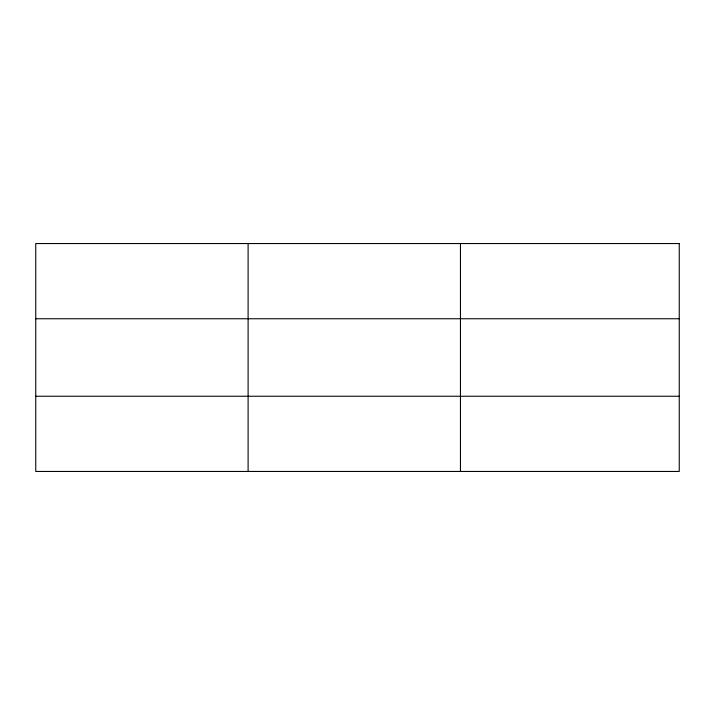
<?xml version="1.0" encoding="UTF-8"?>
<svg xmlns="http://www.w3.org/2000/svg" width="715" height="715" viewBox="0 0 715 715"><rect width="100%" height="100%" fill="white"/><g stroke="black" fill="none" stroke-linecap="round" stroke-linejoin="round"><path stroke-width="1.07" d="M248.105 471.453L248.105 243.547M460.46 471.453L460.46 243.547M35.75 318.756L679.25 318.756M35.75 396.244L679.25 396.244M679.25 243.547L679.25 471.453L35.75 471.453L35.75 243.547L679.25 243.547"/></g></svg>
